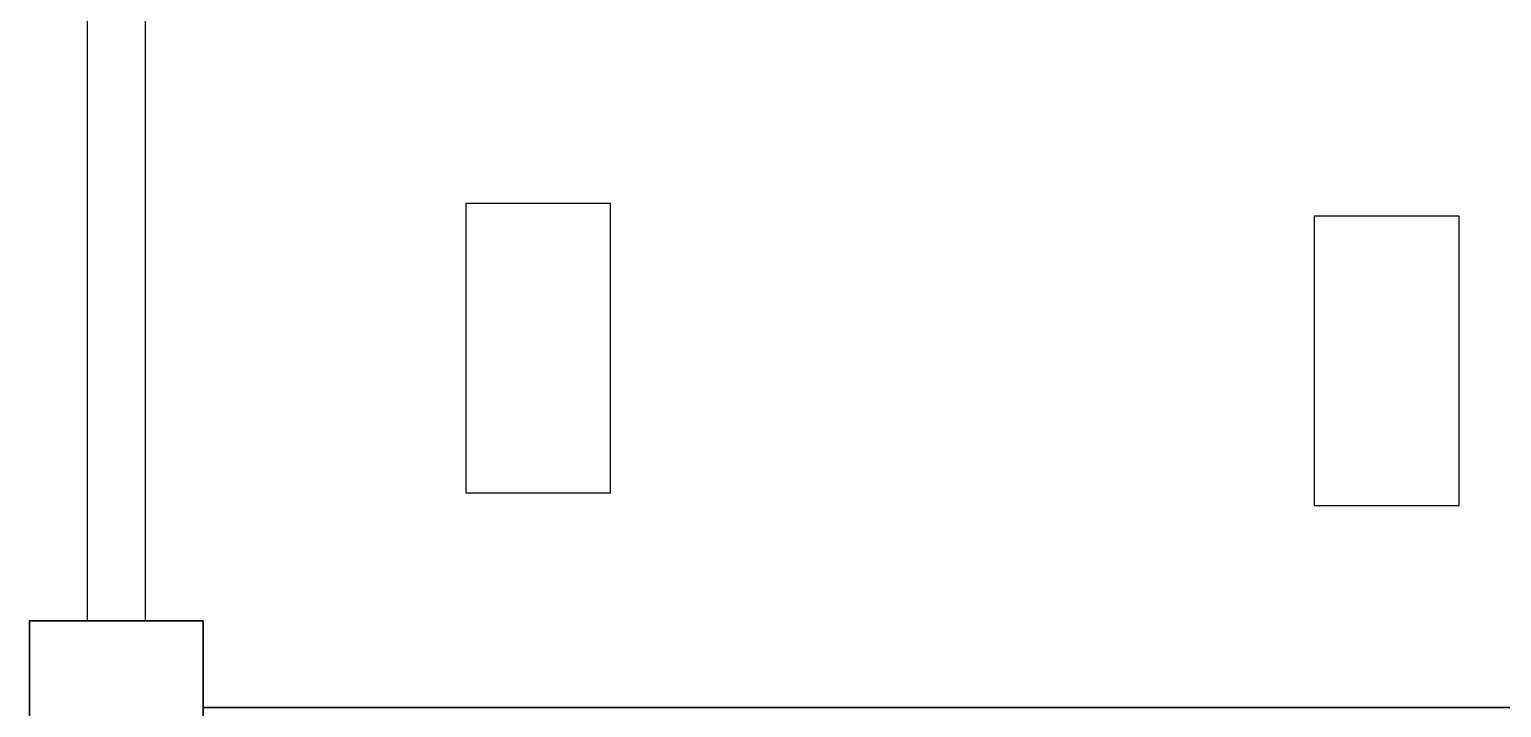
# Model space of a CAD drawing. Extents: x -19 to 297, y 0 to 420.
# Drawn here: x 224.67 to 237.38, y 272.02 to 277.88 of the extents above; entities that cross this region are included whole.
import ezdxf

# ---------------------------------------------------------------- set-up
doc = ezdxf.new("R2010")
doc.units = 0
doc.header["$MEASUREMENT"] = 0
doc.linetypes.add('K5LT_BASIC', pattern=[0])
doc.layers.add('Системный слой', color=7, linetype='Continuous')

# ---------------------------------------------------------------- blocks, each defined once
blk = doc.blocks.new('*U')
at = {"layer": 'Системный слой', "color": 5, "linetype": 'K5LT_BASIC'}
for p, q in [((229.685, 276.372), (228.435, 276.372)), ((228.435, 276.372), (228.435, 273.872)), ((229.685, 273.872), (229.685, 276.372)), ((237.013, 276.263), (235.763, 276.263)), ((235.763, 276.263), (235.763, 273.763)), ((237.013, 273.763), (237.013, 276.263)), ((228.435, 273.872), (229.685, 273.872)), ((235.763, 273.763), (237.013, 273.763)), ((226.167, 272.769), (224.667, 272.769)), ((224.667, 272.769), (224.667, 270.769)), ((226.167, 270.769), (226.167, 272.769))]:
    blk.add_line(p, q, dxfattribs=at)

msp = doc.modelspace()

# ---------------------------------------------------------------- linework, layer by layer
at = {"layer": 'Системный слой', "color": 5, "linetype": 'K5LT_BASIC'}
for p, q in [((225.167, 272.769), (225.167, 278.269)), ((225.667, 278.269), (225.667, 272.769)), ((224.667, 272.769), (226.167, 272.769)), ((224.667, 272.769), (224.667, 270.769)), ((224.667, 270.769), (224.667, 272.769)), ((224.667, 272.769), (226.167, 272.769)), ((226.167, 272.769), (225.167, 272.769)), ((226.166, 272.269), (226.167, 272.769)), ((226.167, 272.769), (226.167, 270.769)), ((226.167, 270.769), (226.167, 272.769)), ((226.167, 270.769), (226.167, 272.769)), ((226.166, 272.019), (240.166, 272.019)), ((240.166, 272.019), (226.167, 272.019)), ((242.667, 272.019), (226.167, 272.019))]:
    msp.add_line(p, q, dxfattribs=at)

# ---------------------------------------------------------------- block references
at = {"layer": 'Системный слой'}
msp.add_blockref('*U', (0, 0), dxfattribs=at)
msp.add_blockref('*U', (0, 0), dxfattribs=at)
msp.add_blockref('*U', (0, 0), dxfattribs=at)
msp.add_blockref('*U', (0, 0), dxfattribs=at)
msp.add_blockref('*U', (0, 0), dxfattribs=at)
msp.add_blockref('*U', (0, 0), dxfattribs=at)
msp.add_blockref('*U', (0, 0), dxfattribs=at)
msp.add_blockref('*U', (0, 0), dxfattribs=at)
msp.add_blockref('*U', (0, 0), dxfattribs=at)
msp.add_blockref('*U', (0, 0), dxfattribs=at)
msp.add_blockref('*U', (0, 0), dxfattribs=at)
msp.add_blockref('*U', (0, 0), dxfattribs=at)
msp.add_blockref('*U', (0, 0), dxfattribs=at)
msp.add_blockref('*U', (0, 0), dxfattribs=at)
msp.add_blockref('*U', (0, 0), dxfattribs=at)
msp.add_blockref('*U', (0, 0), dxfattribs=at)
msp.add_blockref('*U', (0, 0), dxfattribs=at)
msp.add_blockref('*U', (0, 0), dxfattribs=at)
msp.add_blockref('*U', (0, 0), dxfattribs=at)
msp.add_blockref('*U', (0, 0), dxfattribs=at)
msp.add_blockref('*U', (0, 0), dxfattribs=at)
msp.add_blockref('*U', (0, 0), dxfattribs=at)
msp.add_blockref('*U', (0, 0), dxfattribs=at)
msp.add_blockref('*U', (0, 0), dxfattribs=at)
msp.add_blockref('*U', (0, 0), dxfattribs=at)
msp.add_blockref('*U', (0, 0), dxfattribs=at)
msp.add_blockref('*U', (0, 0), dxfattribs=at)
msp.add_blockref('*U', (0, 0), dxfattribs=at)
msp.add_blockref('*U', (0, 0), dxfattribs=at)
msp.add_blockref('*U', (0, 0), dxfattribs=at)
msp.add_blockref('*U', (0, 0), dxfattribs=at)
msp.add_blockref('*U', (0, 0), dxfattribs=at)
msp.add_blockref('*U', (0, 0), dxfattribs=at)
msp.add_blockref('*U', (0, 0), dxfattribs=at)
msp.add_blockref('*U', (0, 0), dxfattribs=at)
msp.add_blockref('*U', (0, 0), dxfattribs=at)
msp.add_blockref('*U', (0, 0), dxfattribs=at)
msp.add_blockref('*U', (0, 0), dxfattribs=at)
msp.add_blockref('*U', (0, 0), dxfattribs=at)
msp.add_blockref('*U', (0, 0), dxfattribs=at)
msp.add_blockref('*U', (0, 0), dxfattribs=at)
msp.add_blockref('*U', (0, 0), dxfattribs=at)
msp.add_blockref('*U', (0, 0), dxfattribs=at)
msp.add_blockref('*U', (0, 0), dxfattribs=at)
msp.add_blockref('*U', (0, 0), dxfattribs=at)
msp.add_blockref('*U', (0, 0), dxfattribs=at)
msp.add_blockref('*U', (0, 0), dxfattribs=at)
msp.add_blockref('*U', (0, 0), dxfattribs=at)
msp.add_blockref('*U', (0, 0), dxfattribs=at)
msp.add_blockref('*U', (0, 0), dxfattribs=at)
msp.add_blockref('*U', (0, 0), dxfattribs=at)
msp.add_blockref('*U', (0, 0), dxfattribs=at)
msp.add_blockref('*U', (0, 0), dxfattribs=at)
msp.add_blockref('*U', (0, 0), dxfattribs=at)
msp.add_blockref('*U', (0, 0), dxfattribs=at)
msp.add_blockref('*U', (0, 0), dxfattribs=at)
msp.add_blockref('*U', (0, 0), dxfattribs=at)
msp.add_blockref('*U', (0, 0), dxfattribs=at)
msp.add_blockref('*U', (0, 0), dxfattribs=at)
msp.add_blockref('*U', (0, 0), dxfattribs=at)
msp.add_blockref('*U', (0, 0), dxfattribs=at)
msp.add_blockref('*U', (0, 0), dxfattribs=at)
msp.add_blockref('*U', (0, 0), dxfattribs=at)
msp.add_blockref('*U', (0, 0), dxfattribs=at)
msp.add_blockref('*U', (0, 0), dxfattribs=at)
msp.add_blockref('*U', (0, 0), dxfattribs=at)
msp.add_blockref('*U', (0, 0), dxfattribs=at)
msp.add_blockref('*U', (0, 0), dxfattribs=at)
msp.add_blockref('*U', (0, 0), dxfattribs=at)
msp.add_blockref('*U', (0, 0), dxfattribs=at)
msp.add_blockref('*U', (0, 0), dxfattribs=at)
msp.add_blockref('*U', (0, 0), dxfattribs=at)
msp.add_blockref('*U', (0, 0), dxfattribs=at)
msp.add_blockref('*U', (0, 0), dxfattribs=at)
msp.add_blockref('*U', (0, 0), dxfattribs=at)
msp.add_blockref('*U', (0, 0), dxfattribs=at)
msp.add_blockref('*U', (0, 0), dxfattribs=at)
msp.add_blockref('*U', (0, 0), dxfattribs=at)
msp.add_blockref('*U', (0, 0), dxfattribs=at)
msp.add_blockref('*U', (0, 0), dxfattribs=at)
msp.add_blockref('*U', (0, 0), dxfattribs=at)
msp.add_blockref('*U', (0, 0), dxfattribs=at)
msp.add_blockref('*U', (0, 0), dxfattribs=at)
msp.add_blockref('*U', (0, 0), dxfattribs=at)
msp.add_blockref('*U', (0, 0), dxfattribs=at)
msp.add_blockref('*U', (0, 0), dxfattribs=at)
msp.add_blockref('*U', (0, 0), dxfattribs=at)
msp.add_blockref('*U', (0, 0), dxfattribs=at)
msp.add_blockref('*U', (0, 0), dxfattribs=at)
msp.add_blockref('*U', (0, 0), dxfattribs=at)
msp.add_blockref('*U', (0, 0), dxfattribs=at)
msp.add_blockref('*U', (0, 0), dxfattribs=at)
msp.add_blockref('*U', (0, 0), dxfattribs=at)
msp.add_blockref('*U', (0, 0), dxfattribs=at)
msp.add_blockref('*U', (0, 0), dxfattribs=at)
msp.add_blockref('*U', (0, 0), dxfattribs=at)
msp.add_blockref('*U', (0, 0), dxfattribs=at)
msp.add_blockref('*U', (0, 0), dxfattribs=at)
msp.add_blockref('*U', (0, 0), dxfattribs=at)
msp.add_blockref('*U', (0, 0), dxfattribs=at)
msp.add_blockref('*U', (0, 0), dxfattribs=at)
msp.add_blockref('*U', (0, 0), dxfattribs=at)
msp.add_blockref('*U', (0, 0), dxfattribs=at)
msp.add_blockref('*U', (0, 0), dxfattribs=at)
msp.add_blockref('*U', (0, 0), dxfattribs=at)
msp.add_blockref('*U', (0, 0), dxfattribs=at)
msp.add_blockref('*U', (0, 0), dxfattribs=at)
msp.add_blockref('*U', (0, 0), dxfattribs=at)
msp.add_blockref('*U', (0, 0), dxfattribs=at)
msp.add_blockref('*U', (0, 0), dxfattribs=at)
msp.add_blockref('*U', (0, 0), dxfattribs=at)
msp.add_blockref('*U', (0, 0), dxfattribs=at)
msp.add_blockref('*U', (0, 0), dxfattribs=at)
msp.add_blockref('*U', (0, 0), dxfattribs=at)
msp.add_blockref('*U', (0, 0), dxfattribs=at)
msp.add_blockref('*U', (0, 0), dxfattribs=at)
msp.add_blockref('*U', (0, 0), dxfattribs=at)
msp.add_blockref('*U', (0, 0), dxfattribs=at)
msp.add_blockref('*U', (0, 0), dxfattribs=at)
msp.add_blockref('*U', (0, 0), dxfattribs=at)
msp.add_blockref('*U', (0, 0), dxfattribs=at)
msp.add_blockref('*U', (0, 0), dxfattribs=at)
msp.add_blockref('*U', (0, 0), dxfattribs=at)
msp.add_blockref('*U', (0, 0), dxfattribs=at)
msp.add_blockref('*U', (0, 0), dxfattribs=at)
msp.add_blockref('*U', (0, 0), dxfattribs=at)
msp.add_blockref('*U', (0, 0), dxfattribs=at)
msp.add_blockref('*U', (0, 0), dxfattribs=at)
msp.add_blockref('*U', (0, 0), dxfattribs=at)
msp.add_blockref('*U', (0, 0), dxfattribs=at)
msp.add_blockref('*U', (0, 0), dxfattribs=at)
msp.add_blockref('*U', (0, 0), dxfattribs=at)
msp.add_blockref('*U', (0, 0), dxfattribs=at)
msp.add_blockref('*U', (0, 0), dxfattribs=at)
msp.add_blockref('*U', (0, 0), dxfattribs=at)
msp.add_blockref('*U', (0, 0), dxfattribs=at)
msp.add_blockref('*U', (0, 0), dxfattribs=at)
msp.add_blockref('*U', (0, 0), dxfattribs=at)
msp.add_blockref('*U', (0, 0), dxfattribs=at)
msp.add_blockref('*U', (0, 0), dxfattribs=at)
msp.add_blockref('*U', (0, 0), dxfattribs=at)
msp.add_blockref('*U', (0, 0), dxfattribs=at)
msp.add_blockref('*U', (0, 0), dxfattribs=at)
msp.add_blockref('*U', (0, 0), dxfattribs=at)
msp.add_blockref('*U', (0, 0), dxfattribs=at)
msp.add_blockref('*U', (0, 0), dxfattribs=at)
msp.add_blockref('*U', (0, 0), dxfattribs=at)
msp.add_blockref('*U', (0, 0), dxfattribs=at)
msp.add_blockref('*U', (0, 0), dxfattribs=at)
msp.add_blockref('*U', (0, 0), dxfattribs=at)
msp.add_blockref('*U', (0, 0), dxfattribs=at)
msp.add_blockref('*U', (0, 0), dxfattribs=at)
msp.add_blockref('*U', (0, 0), dxfattribs=at)
msp.add_blockref('*U', (0, 0), dxfattribs=at)
msp.add_blockref('*U', (0, 0), dxfattribs=at)
msp.add_blockref('*U', (0, 0), dxfattribs=at)
msp.add_blockref('*U', (0, 0), dxfattribs=at)
msp.add_blockref('*U', (0, 0), dxfattribs=at)
msp.add_blockref('*U', (0, 0), dxfattribs=at)
msp.add_blockref('*U', (0, 0), dxfattribs=at)
msp.add_blockref('*U', (0, 0), dxfattribs=at)
msp.add_blockref('*U', (0, 0), dxfattribs=at)
msp.add_blockref('*U', (0, 0), dxfattribs=at)
msp.add_blockref('*U', (0, 0), dxfattribs=at)
msp.add_blockref('*U', (0, 0), dxfattribs=at)
msp.add_blockref('*U', (0, 0), dxfattribs=at)
msp.add_blockref('*U', (0, 0), dxfattribs=at)
msp.add_blockref('*U', (0, 0), dxfattribs=at)
msp.add_blockref('*U', (0, 0), dxfattribs=at)
msp.add_blockref('*U', (0, 0), dxfattribs=at)
msp.add_blockref('*U', (0, 0), dxfattribs=at)
msp.add_blockref('*U', (0, 0), dxfattribs=at)
msp.add_blockref('*U', (0, 0), dxfattribs=at)
msp.add_blockref('*U', (0, 0), dxfattribs=at)
msp.add_blockref('*U', (0, 0), dxfattribs=at)
msp.add_blockref('*U', (0, 0), dxfattribs=at)
msp.add_blockref('*U', (0, 0), dxfattribs=at)
msp.add_blockref('*U', (0, 0), dxfattribs=at)
msp.add_blockref('*U', (0, 0), dxfattribs=at)
msp.add_blockref('*U', (0, 0), dxfattribs=at)
msp.add_blockref('*U', (0, 0), dxfattribs=at)
msp.add_blockref('*U', (0, 0), dxfattribs=at)
msp.add_blockref('*U', (0, 0), dxfattribs=at)
msp.add_blockref('*U', (0, 0), dxfattribs=at)
msp.add_blockref('*U', (0, 0), dxfattribs=at)
msp.add_blockref('*U', (0, 0), dxfattribs=at)
msp.add_blockref('*U', (0, 0), dxfattribs=at)
msp.add_blockref('*U', (0, 0), dxfattribs=at)
msp.add_blockref('*U', (0, 0), dxfattribs=at)
msp.add_blockref('*U', (0, 0), dxfattribs=at)
msp.add_blockref('*U', (0, 0), dxfattribs=at)
msp.add_blockref('*U', (0, 0), dxfattribs=at)
msp.add_blockref('*U', (0, 0), dxfattribs=at)
msp.add_blockref('*U', (0, 0), dxfattribs=at)
msp.add_blockref('*U', (0, 0), dxfattribs=at)
msp.add_blockref('*U', (0, 0), dxfattribs=at)
msp.add_blockref('*U', (0, 0), dxfattribs=at)
msp.add_blockref('*U', (0, 0), dxfattribs=at)
msp.add_blockref('*U', (0, 0), dxfattribs=at)
msp.add_blockref('*U', (0, 0), dxfattribs=at)
msp.add_blockref('*U', (0, 0), dxfattribs=at)
msp.add_blockref('*U', (0, 0), dxfattribs=at)
msp.add_blockref('*U', (0, 0), dxfattribs=at)
msp.add_blockref('*U', (0, 0), dxfattribs=at)
msp.add_blockref('*U', (0, 0), dxfattribs=at)
msp.add_blockref('*U', (0, 0), dxfattribs=at)
msp.add_blockref('*U', (0, 0), dxfattribs=at)
msp.add_blockref('*U', (0, 0), dxfattribs=at)
msp.add_blockref('*U', (0, 0), dxfattribs=at)
msp.add_blockref('*U', (0, 0), dxfattribs=at)
msp.add_blockref('*U', (0, 0), dxfattribs=at)
msp.add_blockref('*U', (0, 0), dxfattribs=at)
msp.add_blockref('*U', (0, 0), dxfattribs=at)
msp.add_blockref('*U', (0, 0), dxfattribs=at)
msp.add_blockref('*U', (0, 0), dxfattribs=at)
msp.add_blockref('*U', (0, 0), dxfattribs=at)
msp.add_blockref('*U', (0, 0), dxfattribs=at)
msp.add_blockref('*U', (0, 0), dxfattribs=at)
msp.add_blockref('*U', (0, 0), dxfattribs=at)
msp.add_blockref('*U', (0, 0), dxfattribs=at)
msp.add_blockref('*U', (0, 0), dxfattribs=at)
msp.add_blockref('*U', (0, 0), dxfattribs=at)
msp.add_blockref('*U', (0, 0), dxfattribs=at)
msp.add_blockref('*U', (0, 0), dxfattribs=at)
msp.add_blockref('*U', (0, 0), dxfattribs=at)
msp.add_blockref('*U', (0, 0), dxfattribs=at)
msp.add_blockref('*U', (0, 0), dxfattribs=at)
msp.add_blockref('*U', (0, 0), dxfattribs=at)
msp.add_blockref('*U', (0, 0), dxfattribs=at)
msp.add_blockref('*U', (0, 0), dxfattribs=at)
msp.add_blockref('*U', (0, 0), dxfattribs=at)
msp.add_blockref('*U', (0, 0), dxfattribs=at)
msp.add_blockref('*U', (0, 0), dxfattribs=at)
msp.add_blockref('*U', (0, 0), dxfattribs=at)
msp.add_blockref('*U', (0, 0), dxfattribs=at)
msp.add_blockref('*U', (0, 0), dxfattribs=at)
msp.add_blockref('*U', (0, 0), dxfattribs=at)
msp.add_blockref('*U', (0, 0), dxfattribs=at)
msp.add_blockref('*U', (0, 0), dxfattribs=at)
msp.add_blockref('*U', (0, 0), dxfattribs=at)
msp.add_blockref('*U', (0, 0), dxfattribs=at)
msp.add_blockref('*U', (0, 0), dxfattribs=at)
msp.add_blockref('*U', (0, 0), dxfattribs=at)
msp.add_blockref('*U', (0, 0), dxfattribs=at)
msp.add_blockref('*U', (0, 0), dxfattribs=at)
msp.add_blockref('*U', (0, 0), dxfattribs=at)
msp.add_blockref('*U', (0, 0), dxfattribs=at)
msp.add_blockref('*U', (0, 0), dxfattribs=at)
msp.add_blockref('*U', (0, 0), dxfattribs=at)
msp.add_blockref('*U', (0, 0), dxfattribs=at)
msp.add_blockref('*U', (0, 0), dxfattribs=at)
msp.add_blockref('*U', (0, 0), dxfattribs=at)
msp.add_blockref('*U', (0, 0), dxfattribs=at)
msp.add_blockref('*U', (0, 0), dxfattribs=at)
msp.add_blockref('*U', (0, 0), dxfattribs=at)
msp.add_blockref('*U', (0, 0), dxfattribs=at)
msp.add_blockref('*U', (0, 0), dxfattribs=at)
msp.add_blockref('*U', (0, 0), dxfattribs=at)
msp.add_blockref('*U', (0, 0), dxfattribs=at)
msp.add_blockref('*U', (0, 0), dxfattribs=at)
msp.add_blockref('*U', (0, 0), dxfattribs=at)
msp.add_blockref('*U', (0, 0), dxfattribs=at)
msp.add_blockref('*U', (0, 0), dxfattribs=at)
msp.add_blockref('*U', (0, 0), dxfattribs=at)
msp.add_blockref('*U', (0, 0), dxfattribs=at)
msp.add_blockref('*U', (0, 0), dxfattribs=at)
msp.add_blockref('*U', (0, 0), dxfattribs=at)
msp.add_blockref('*U', (0, 0), dxfattribs=at)
msp.add_blockref('*U', (0, 0), dxfattribs=at)
msp.add_blockref('*U', (0, 0), dxfattribs=at)
msp.add_blockref('*U', (0, 0), dxfattribs=at)
msp.add_blockref('*U', (0, 0), dxfattribs=at)
msp.add_blockref('*U', (0, 0), dxfattribs=at)
msp.add_blockref('*U', (0, 0), dxfattribs=at)
msp.add_blockref('*U', (0, 0), dxfattribs=at)
msp.add_blockref('*U', (0, 0), dxfattribs=at)
msp.add_blockref('*U', (0, 0), dxfattribs=at)
msp.add_blockref('*U', (0, 0), dxfattribs=at)
msp.add_blockref('*U', (0, 0), dxfattribs=at)
msp.add_blockref('*U', (0, 0), dxfattribs=at)
msp.add_blockref('*U', (0, 0), dxfattribs=at)
msp.add_blockref('*U', (0, 0), dxfattribs=at)
msp.add_blockref('*U', (0, 0), dxfattribs=at)
msp.add_blockref('*U', (0, 0), dxfattribs=at)
msp.add_blockref('*U', (0, 0), dxfattribs=at)
msp.add_blockref('*U', (0, 0), dxfattribs=at)
msp.add_blockref('*U', (0, 0), dxfattribs=at)
msp.add_blockref('*U', (0, 0), dxfattribs=at)
msp.add_blockref('*U', (0, 0), dxfattribs=at)
msp.add_blockref('*U', (0, 0), dxfattribs=at)
msp.add_blockref('*U', (0, 0), dxfattribs=at)
msp.add_blockref('*U', (0, 0), dxfattribs=at)
msp.add_blockref('*U', (0, 0), dxfattribs=at)
msp.add_blockref('*U', (0, 0), dxfattribs=at)
msp.add_blockref('*U', (0, 0), dxfattribs=at)
msp.add_blockref('*U', (0, 0), dxfattribs=at)
msp.add_blockref('*U', (0, 0), dxfattribs=at)
msp.add_blockref('*U', (0, 0), dxfattribs=at)
msp.add_blockref('*U', (0, 0), dxfattribs=at)
msp.add_blockref('*U', (0, 0), dxfattribs=at)
msp.add_blockref('*U', (0, 0), dxfattribs=at)
msp.add_blockref('*U', (0, 0), dxfattribs=at)
msp.add_blockref('*U', (0, 0), dxfattribs=at)
msp.add_blockref('*U', (0, 0), dxfattribs=at)
msp.add_blockref('*U', (0, 0), dxfattribs=at)
msp.add_blockref('*U', (0, 0), dxfattribs=at)
msp.add_blockref('*U', (0, 0), dxfattribs=at)
msp.add_blockref('*U', (0, 0), dxfattribs=at)
msp.add_blockref('*U', (0, 0), dxfattribs=at)
msp.add_blockref('*U', (0, 0), dxfattribs=at)
msp.add_blockref('*U', (0, 0), dxfattribs=at)
msp.add_blockref('*U', (0, 0), dxfattribs=at)
msp.add_blockref('*U', (0, 0), dxfattribs=at)
msp.add_blockref('*U', (0, 0), dxfattribs=at)
msp.add_blockref('*U', (0, 0), dxfattribs=at)
msp.add_blockref('*U', (0, 0), dxfattribs=at)
msp.add_blockref('*U', (0, 0), dxfattribs=at)
msp.add_blockref('*U', (0, 0), dxfattribs=at)
msp.add_blockref('*U', (0, 0), dxfattribs=at)
msp.add_blockref('*U', (0, 0), dxfattribs=at)
msp.add_blockref('*U', (0, 0), dxfattribs=at)
msp.add_blockref('*U', (0, 0), dxfattribs=at)
msp.add_blockref('*U', (0, 0), dxfattribs=at)
msp.add_blockref('*U', (0, 0), dxfattribs=at)
msp.add_blockref('*U', (0, 0), dxfattribs=at)
msp.add_blockref('*U', (0, 0), dxfattribs=at)
msp.add_blockref('*U', (0, 0), dxfattribs=at)
msp.add_blockref('*U', (0, 0), dxfattribs=at)
msp.add_blockref('*U', (0, 0), dxfattribs=at)
msp.add_blockref('*U', (0, 0), dxfattribs=at)
msp.add_blockref('*U', (0, 0), dxfattribs=at)
msp.add_blockref('*U', (0, 0), dxfattribs=at)
msp.add_blockref('*U', (0, 0), dxfattribs=at)
msp.add_blockref('*U', (0, 0), dxfattribs=at)
msp.add_blockref('*U', (0, 0), dxfattribs=at)
msp.add_blockref('*U', (0, 0), dxfattribs=at)
msp.add_blockref('*U', (0, 0), dxfattribs=at)
msp.add_blockref('*U', (0, 0), dxfattribs=at)
msp.add_blockref('*U', (0, 0), dxfattribs=at)
msp.add_blockref('*U', (0, 0), dxfattribs=at)
msp.add_blockref('*U', (0, 0), dxfattribs=at)
msp.add_blockref('*U', (0, 0), dxfattribs=at)
msp.add_blockref('*U', (0, 0), dxfattribs=at)
msp.add_blockref('*U', (0, 0), dxfattribs=at)
msp.add_blockref('*U', (0, 0), dxfattribs=at)
msp.add_blockref('*U', (0, 0), dxfattribs=at)
msp.add_blockref('*U', (0, 0), dxfattribs=at)
msp.add_blockref('*U', (0, 0), dxfattribs=at)
msp.add_blockref('*U', (0, 0), dxfattribs=at)
msp.add_blockref('*U', (0, 0), dxfattribs=at)
msp.add_blockref('*U', (0, 0), dxfattribs=at)
msp.add_blockref('*U', (0, 0), dxfattribs=at)
msp.add_blockref('*U', (0, 0), dxfattribs=at)
msp.add_blockref('*U', (0, 0), dxfattribs=at)
msp.add_blockref('*U', (0, 0), dxfattribs=at)
msp.add_blockref('*U', (0, 0), dxfattribs=at)
msp.add_blockref('*U', (0, 0), dxfattribs=at)
msp.add_blockref('*U', (0, 0), dxfattribs=at)
msp.add_blockref('*U', (0, 0), dxfattribs=at)
msp.add_blockref('*U', (0, 0), dxfattribs=at)
msp.add_blockref('*U', (0, 0), dxfattribs=at)
msp.add_blockref('*U', (0, 0), dxfattribs=at)
msp.add_blockref('*U', (0, 0), dxfattribs=at)
msp.add_blockref('*U', (0, 0), dxfattribs=at)
msp.add_blockref('*U', (0, 0), dxfattribs=at)
msp.add_blockref('*U', (0, 0), dxfattribs=at)
msp.add_blockref('*U', (0, 0), dxfattribs=at)
msp.add_blockref('*U', (0, 0), dxfattribs=at)
msp.add_blockref('*U', (0, 0), dxfattribs=at)
msp.add_blockref('*U', (0, 0), dxfattribs=at)
msp.add_blockref('*U', (0, 0), dxfattribs=at)
msp.add_blockref('*U', (0, 0), dxfattribs=at)
msp.add_blockref('*U', (0, 0), dxfattribs=at)
msp.add_blockref('*U', (0, 0), dxfattribs=at)
msp.add_blockref('*U', (0, 0), dxfattribs=at)
msp.add_blockref('*U', (0, 0), dxfattribs=at)
msp.add_blockref('*U', (0, 0), dxfattribs=at)
msp.add_blockref('*U', (0, 0), dxfattribs=at)
msp.add_blockref('*U', (0, 0), dxfattribs=at)
msp.add_blockref('*U', (0, 0), dxfattribs=at)
msp.add_blockref('*U', (0, 0), dxfattribs=at)
msp.add_blockref('*U', (0, 0), dxfattribs=at)
msp.add_blockref('*U', (0, 0), dxfattribs=at)
msp.add_blockref('*U', (0, 0), dxfattribs=at)
msp.add_blockref('*U', (0, 0), dxfattribs=at)
msp.add_blockref('*U', (0, 0), dxfattribs=at)
msp.add_blockref('*U', (0, 0), dxfattribs=at)
msp.add_blockref('*U', (0, 0), dxfattribs=at)
msp.add_blockref('*U', (0, 0), dxfattribs=at)
msp.add_blockref('*U', (0, 0), dxfattribs=at)
msp.add_blockref('*U', (0, 0), dxfattribs=at)
msp.add_blockref('*U', (0, 0), dxfattribs=at)
msp.add_blockref('*U', (0, 0), dxfattribs=at)
msp.add_blockref('*U', (0, 0), dxfattribs=at)
msp.add_blockref('*U', (0, 0), dxfattribs=at)
msp.add_blockref('*U', (0, 0), dxfattribs=at)
msp.add_blockref('*U', (0, 0), dxfattribs=at)
msp.add_blockref('*U', (0, 0), dxfattribs=at)
msp.add_blockref('*U', (0, 0), dxfattribs=at)
msp.add_blockref('*U', (0, 0), dxfattribs=at)
msp.add_blockref('*U', (0, 0), dxfattribs=at)
msp.add_blockref('*U', (0, 0), dxfattribs=at)
msp.add_blockref('*U', (0, 0), dxfattribs=at)
msp.add_blockref('*U', (0, 0), dxfattribs=at)
msp.add_blockref('*U', (0, 0), dxfattribs=at)
msp.add_blockref('*U', (0, 0), dxfattribs=at)
msp.add_blockref('*U', (0, 0), dxfattribs=at)
msp.add_blockref('*U', (0, 0), dxfattribs=at)
msp.add_blockref('*U', (0, 0), dxfattribs=at)
msp.add_blockref('*U', (0, 0), dxfattribs=at)
msp.add_blockref('*U', (0, 0), dxfattribs=at)
msp.add_blockref('*U', (0, 0), dxfattribs=at)
msp.add_blockref('*U', (0, 0), dxfattribs=at)
msp.add_blockref('*U', (0, 0), dxfattribs=at)
msp.add_blockref('*U', (0, 0), dxfattribs=at)
msp.add_blockref('*U', (0, 0), dxfattribs=at)
msp.add_blockref('*U', (0, 0), dxfattribs=at)
msp.add_blockref('*U', (0, 0), dxfattribs=at)
msp.add_blockref('*U', (0, 0), dxfattribs=at)
msp.add_blockref('*U', (0, 0), dxfattribs=at)
msp.add_blockref('*U', (0, 0), dxfattribs=at)
msp.add_blockref('*U', (0, 0), dxfattribs=at)
msp.add_blockref('*U', (0, 0), dxfattribs=at)
msp.add_blockref('*U', (0, 0), dxfattribs=at)
msp.add_blockref('*U', (0, 0), dxfattribs=at)
msp.add_blockref('*U', (0, 0), dxfattribs=at)
msp.add_blockref('*U', (0, 0), dxfattribs=at)
msp.add_blockref('*U', (0, 0), dxfattribs=at)
msp.add_blockref('*U', (0, 0), dxfattribs=at)
msp.add_blockref('*U', (0, 0), dxfattribs=at)
msp.add_blockref('*U', (0, 0), dxfattribs=at)
msp.add_blockref('*U', (0, 0), dxfattribs=at)
msp.add_blockref('*U', (0, 0), dxfattribs=at)
msp.add_blockref('*U', (0, 0), dxfattribs=at)
msp.add_blockref('*U', (0, 0), dxfattribs=at)
msp.add_blockref('*U', (0, 0), dxfattribs=at)
msp.add_blockref('*U', (0, 0), dxfattribs=at)
msp.add_blockref('*U', (0, 0), dxfattribs=at)
msp.add_blockref('*U', (0, 0), dxfattribs=at)
msp.add_blockref('*U', (0, 0), dxfattribs=at)
msp.add_blockref('*U', (0, 0), dxfattribs=at)
msp.add_blockref('*U', (0, 0), dxfattribs=at)
msp.add_blockref('*U', (0, 0), dxfattribs=at)
msp.add_blockref('*U', (0, 0), dxfattribs=at)
msp.add_blockref('*U', (0, 0), dxfattribs=at)
msp.add_blockref('*U', (0, 0), dxfattribs=at)
msp.add_blockref('*U', (0, 0), dxfattribs=at)
msp.add_blockref('*U', (0, 0), dxfattribs=at)
msp.add_blockref('*U', (0, 0), dxfattribs=at)
msp.add_blockref('*U', (0, 0), dxfattribs=at)

doc.saveas('drawing.dxf')
